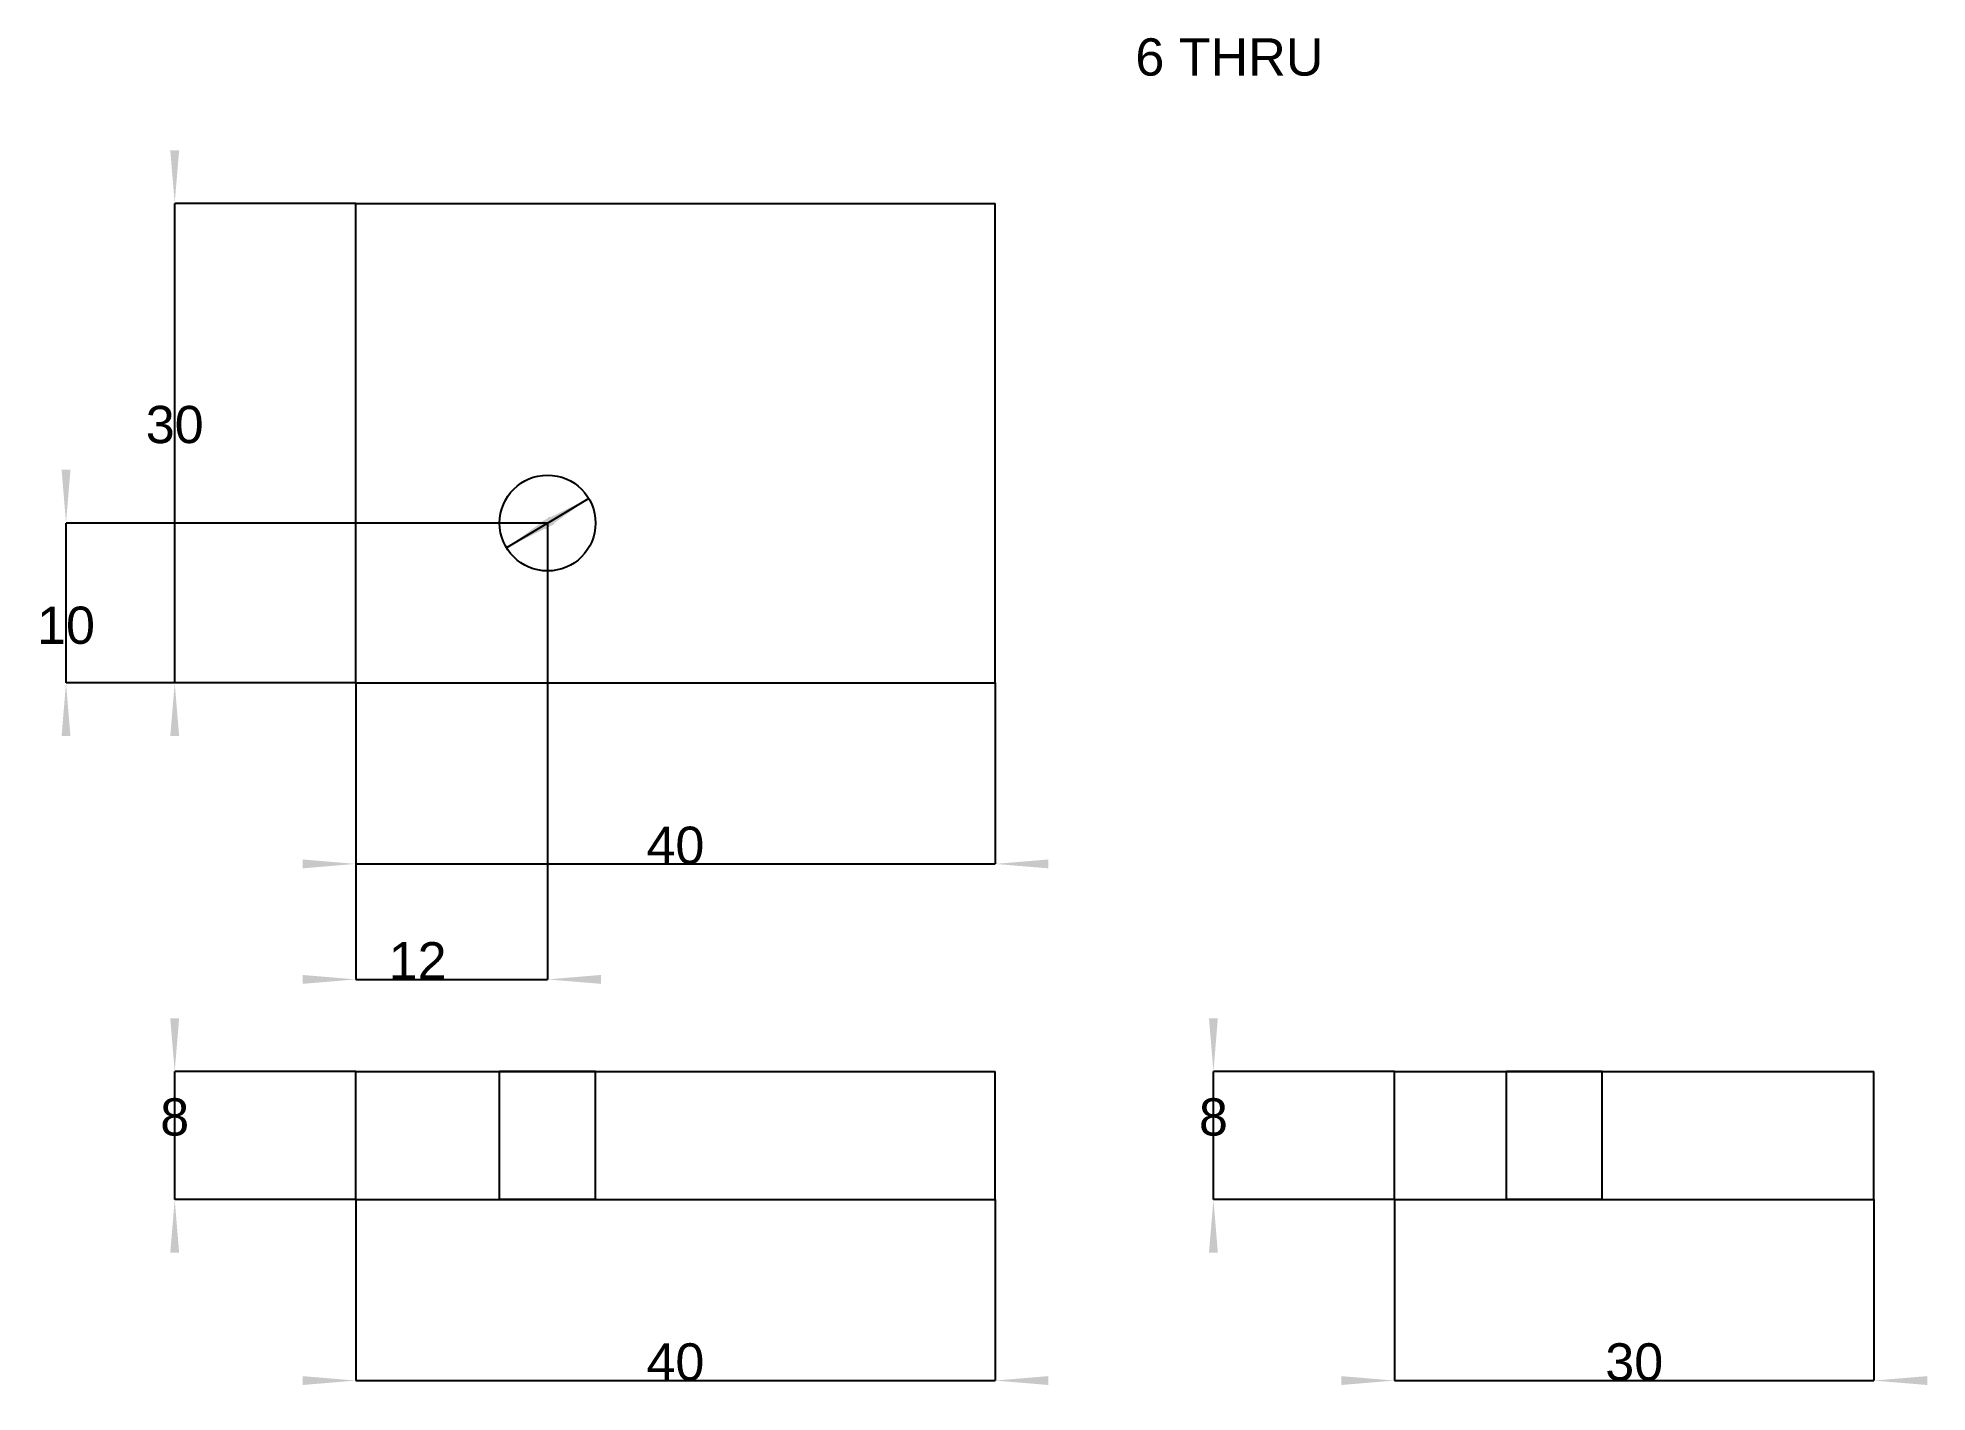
# Model space of a CAD drawing. Header units: millimetres. Extents: x 85 to 262, y 61 to 188.
import ezdxf
from ezdxf.enums import TextEntityAlignment as Align

# ---------------------------------------------------------------- set-up
doc = ezdxf.new("R2010")
doc.units = ezdxf.units.MM
doc.layers.get('0').update_dxf_attribs({"linetype": 'CONTINUOUS'})
for name, color, linetype in [('D', 7, 'CONTINUOUS'), ('D001', 7, 'CONTINUOUS'), ('D002', 7, 'CONTINUOUS'), ('D003', 7, 'CONTINUOUS'), ('D004', 7, 'CONTINUOUS'), ('D005', 7, 'CONTINUOUS'), ('D006', 7, 'CONTINUOUS'), ('D007', 7, 'CONTINUOUS'), ('D008', 7, 'CONTINUOUS'), ('Front', 7, 'CONTINUOUS'), ('Right', 7, 'CONTINUOUS'), ('Top', 7, 'CONTINUOUS')]:
    doc.layers.add(name, color=color, linetype=linetype)
doc.styles.get("Standard").update_dxf_attribs({"font": 'arial.ttf'})
doc.dimstyles.get("Standard").update_dxf_attribs({"dimscale": 0, "dimtxt": 2.5, "dimasz": 2.5, "dimexe": 1.25, "dimexo": 0.625, "dimtad": 1, "dimtxsty": 'STANDARD', "dimcen": 2.5, "dimazin": 3, "dimtfac": 1, "dimtmove": 0, "dimatfit": 3})

# ---------------------------------------------------------------- blocks, each defined once
blk = doc.blocks.new('*D')
at = {"color": 0}
for points in [[(110, 61.5833), (110, 62.4167), (115, 62)], [(180, 61.5833), (180, 62.4167), (175, 62)]]:
    blk.add_solid(points, dxfattribs=at)
at = {"layer": 'D'}
for p, q in [((115, 79), (115, 62)), ((175, 79), (175, 62)), ((115, 62), (175, 62))]:
    blk.add_line(p, q, dxfattribs=at)
blk.add_text('40', height=3.5, dxfattribs=at).set_placement((145, 62), align=Align.CENTER)
blk = doc.blocks.new('*D001')
at = {"color": 0}
for points in [[(97.5833, 96), (98.4167, 96), (98, 91)], [(97.5833, 74), (98.4167, 74), (98, 79)]]:
    blk.add_solid(points, dxfattribs=at)
at = {"layer": 'D001'}
for p, q in [((115, 91), (98, 91)), ((98, 79), (98, 91)), ((115, 79), (98, 79))]:
    blk.add_line(p, q, dxfattribs=at)
blk.add_text('8', height=3.5, dxfattribs=at).set_placement((98, 85), align=Align.CENTER)
blk = doc.blocks.new('*D002')
at = {"color": 0}
for points in [[(110, 110.083), (110, 110.917), (115, 110.5)], [(180, 110.083), (180, 110.917), (175, 110.5)]]:
    blk.add_solid(points, dxfattribs=at)
at = {"layer": 'D002'}
for p, q in [((115, 127.5), (115, 110.5)), ((175, 127.5), (175, 110.5)), ((115, 110.5), (175, 110.5))]:
    blk.add_line(p, q, dxfattribs=at)
blk.add_text('40', height=3.5, dxfattribs=at).set_placement((145, 110.5), align=Align.CENTER)
blk = doc.blocks.new('*D003')
at = {"color": 0}
for points in [[(97.5833, 177.5), (98.4167, 177.5), (98, 172.5)], [(97.5833, 122.5), (98.4167, 122.5), (98, 127.5)]]:
    blk.add_solid(points, dxfattribs=at)
at = {"layer": 'D003'}
for p, q in [((115, 172.5), (98, 172.5)), ((98, 127.5), (98, 172.5)), ((115, 127.5), (98, 127.5))]:
    blk.add_line(p, q, dxfattribs=at)
blk.add_text('30', height=3.5, dxfattribs=at).set_placement((98, 150), align=Align.CENTER)
blk = doc.blocks.new('*D004')
at = {"color": 0}
for points in [[(110, 99.2422), (110, 100.076), (115, 99.6589)], [(138, 99.2422), (138, 100.076), (133, 99.6589)]]:
    blk.add_solid(points, dxfattribs=at)
at = {"layer": 'D004'}
for p, q in [((133, 142.5), (133, 99.6589)), ((115, 127.5), (115, 99.6589)), ((115, 99.6589), (133, 99.6589))]:
    blk.add_line(p, q, dxfattribs=at)
blk.add_text('12', height=3.5, dxfattribs=at).set_placement((120.799, 99.6589), align=Align.CENTER)
blk = doc.blocks.new('*D005')
at = {"color": 0}
for points in [[(87.3824, 147.5), (88.2157, 147.5), (87.7991, 142.5)], [(87.3824, 122.5), (88.2157, 122.5), (87.7991, 127.5)]]:
    blk.add_solid(points, dxfattribs=at)
at = {"layer": 'D005'}
for p, q in [((133, 142.5), (87.7991, 142.5)), ((87.7991, 127.5), (87.7991, 142.5)), ((115, 127.5), (87.7991, 127.5))]:
    blk.add_line(p, q, dxfattribs=at)
blk.add_text('10', height=3.5, dxfattribs=at).set_placement((87.7991, 131.159), align=Align.CENTER)
blk = doc.blocks.new('*D006')
at = {"color": 0}
for points in [[(132.785, 141.886), (132.357, 142.6), (136.86, 144.813)], [(133.643, 142.4), (133.215, 143.114), (129.14, 140.187)]]:
    blk.add_solid(points, dxfattribs=at)
at = {"layer": 'D006'}
blk.add_line((136.86, 144.813), (129.14, 140.187), dxfattribs=at)
blk.add_text('6 THRU', height=3.5, dxfattribs=at).set_placement((197, 184.5), align=Align.CENTER)
blk = doc.blocks.new('*D007')
at = {"color": 0}
for points in [[(207.5, 61.5833), (207.5, 62.4167), (212.5, 62)], [(262.5, 61.5833), (262.5, 62.4167), (257.5, 62)]]:
    blk.add_solid(points, dxfattribs=at)
at = {"layer": 'D007'}
for p, q in [((212.5, 79), (212.5, 62)), ((257.5, 79), (257.5, 62)), ((212.5, 62), (257.5, 62))]:
    blk.add_line(p, q, dxfattribs=at)
blk.add_text('30', height=3.5, dxfattribs=at).set_placement((235, 62), align=Align.CENTER)
blk = doc.blocks.new('*D008')
at = {"color": 0}
for points in [[(195.083, 96), (195.917, 96), (195.5, 91)], [(195.083, 74), (195.917, 74), (195.5, 79)]]:
    blk.add_solid(points, dxfattribs=at)
at = {"layer": 'D008'}
for p, q in [((212.5, 91), (195.5, 91)), ((195.5, 79), (195.5, 91)), ((212.5, 79), (195.5, 79))]:
    blk.add_line(p, q, dxfattribs=at)
blk.add_text('8', height=3.5, dxfattribs=at).set_placement((195.5, 85), align=Align.CENTER)

msp = doc.modelspace()

# ---------------------------------------------------------------- linework, layer by layer
at = {"layer": 'Front'}
for p, q in [((115, 79), (115, 91)), ((115, 91), (175, 91)), ((115, 79), (115, 91)), ((115, 91), (175, 91)), ((128.5, 79), (128.5, 91)), ((137.5, 79), (137.5, 91)), ((175, 79), (175, 91)), ((175, 79), (175, 91)), ((115, 79), (175, 79)), ((115, 79), (175, 79))]:
    msp.add_line(p, q, dxfattribs=at)
for points in [[(137.5, 91), (137.387, 91), (137.054, 91), (136.518, 91), (135.806, 91), (134.952, 91), (134.001, 91), (133, 91), (131.999, 91), (131.048, 91), (130.194, 91), (129.482, 91), (128.946, 91), (128.613, 91), (128.5, 91)], [(128.5, 91), (128.613, 91), (128.946, 91), (129.482, 91), (130.194, 91), (131.048, 91), (131.999, 91), (133, 91), (134.001, 91), (134.952, 91), (135.806, 91), (136.518, 91), (137.054, 91), (137.387, 91), (137.5, 91)], [(137.5, 79), (137.387, 79), (137.054, 79), (136.518, 79), (135.806, 79), (134.952, 79), (134.001, 79), (133, 79), (131.999, 79), (131.048, 79), (130.194, 79), (129.482, 79), (128.946, 79), (128.613, 79), (128.5, 79)], [(128.5, 79), (128.613, 79), (128.946, 79), (129.482, 79), (130.194, 79), (131.048, 79), (131.999, 79), (133, 79), (134.001, 79), (134.952, 79), (135.806, 79), (136.518, 79), (137.054, 79), (137.387, 79), (137.5, 79)]]:
    msp.add_open_spline(points, degree=1, dxfattribs=at)
at = {"layer": 'Right'}
for p, q in [((212.5, 79), (212.5, 91)), ((212.5, 91), (257.5, 91)), ((212.5, 79), (212.5, 91)), ((212.5, 91), (257.5, 91)), ((223, 79), (223, 91)), ((232, 79), (232, 91)), ((257.5, 79), (257.5, 91)), ((257.5, 79), (257.5, 91)), ((212.5, 79), (257.5, 79)), ((212.5, 79), (257.5, 79))]:
    msp.add_line(p, q, dxfattribs=at)
for points in [[(232, 91), (231.887, 91), (231.554, 91), (231.018, 91), (230.306, 91), (229.452, 91), (228.501, 91), (227.5, 91), (226.499, 91), (225.548, 91), (224.694, 91), (223.982, 91), (223.446, 91), (223.113, 91), (223, 91)], [(227.5, 91), (228.004, 91), (228.501, 91), (228.986, 91), (229.452, 91), (229.894, 91), (230.306, 91), (230.682, 91), (231.018, 91), (231.31, 91), (231.554, 91), (231.747, 91), (231.887, 91), (231.972, 91), (232, 91)], [(232, 79), (231.887, 79), (231.554, 79), (231.018, 79), (230.306, 79), (229.452, 79), (228.501, 79), (227.5, 79), (226.499, 79), (225.548, 79), (224.694, 79), (223.982, 79), (223.446, 79), (223.113, 79), (223, 79)], [(227.5, 79), (228.004, 79), (228.501, 79), (228.986, 79), (229.452, 79), (229.894, 79), (230.306, 79), (230.682, 79), (231.018, 79), (231.31, 79), (231.554, 79), (231.747, 79), (231.887, 79), (231.972, 79), (232, 79)]]:
    msp.add_open_spline(points, degree=1, dxfattribs=at)
for points in [[(223, 91), (223.014, 91), (223.028, 91), (223.071, 91), (223.113, 91), (223.183, 91), (223.253, 91), (223.349, 91), (223.446, 91), (223.568, 91), (223.69, 91), (223.836, 91), (223.982, 91), (224.15, 91), (224.318, 91), (224.506, 91), (224.694, 91), (224.9, 91), (225.106, 91), (225.327, 91), (225.548, 91), (225.781, 91), (226.014, 91), (226.256, 91), (226.499, 91), (226.994, 91), (227.5, 91)], [(223, 79), (223.014, 79), (223.028, 79), (223.071, 79), (223.113, 79), (223.183, 79), (223.253, 79), (223.349, 79), (223.446, 79), (223.568, 79), (223.69, 79), (223.836, 79), (223.982, 79), (224.15, 79), (224.318, 79), (224.506, 79), (224.694, 79), (224.9, 79), (225.106, 79), (225.327, 79), (225.548, 79), (225.781, 79), (226.014, 79), (226.256, 79), (226.499, 79), (226.994, 79), (227.5, 79)]]:
    msp.add_open_spline(points, degree=2, knots=[4.712389, 4.712389, 4.712389, 4.8245887, 4.8245887, 4.9367885, 4.9367885, 5.0489882, 5.0489882, 5.1611879, 5.1611879, 5.2733877, 5.2733877, 5.3855874, 5.3855874, 5.4977871, 5.4977871, 5.6099869, 5.6099869, 5.7221866, 5.7221866, 5.8343864, 5.8343864, 5.9465861, 5.9465861, 6.0587858, 6.0587858, 6.2831853, 6.2831853, 6.2831853], dxfattribs=at)
at = {"layer": 'Top'}
for p, q in [((115, 127.5), (115, 172.5)), ((115, 172.5), (175, 172.5)), ((115, 127.5), (115, 172.5)), ((115, 172.5), (175, 172.5)), ((175, 127.5), (175, 172.5)), ((175, 127.5), (175, 172.5)), ((115, 127.5), (175, 127.5)), ((115, 127.5), (175, 127.5))]:
    msp.add_line(p, q, dxfattribs=at)
msp.add_circle((133, 142.5), 4.5, dxfattribs=at)
msp.add_circle((133, 142.5), 4.5, dxfattribs=at)

# ---------------------------------------------------------------- dimensions: what is measured, and where the dimension line sits
at = {"layer": 'D'}
dim = msp.add_linear_dim(base=(145, 62), p1=(115, 79), p2=(175, 79), text='40', dimstyle='STANDARD', dxfattribs=at)
dim.commit()
dim.dimension.update_dxf_attribs({"geometry": '*D', "text_midpoint": (145, 67)})
at = {"layer": 'D001'}
dim = msp.add_linear_dim(base=(98, 85), p1=(115, 79), p2=(115, 91), angle=90, text='8', dimstyle='STANDARD', dxfattribs=at)
dim.commit()
dim.dimension.update_dxf_attribs({"geometry": '*D001', "text_midpoint": (103, 85)})
at = {"layer": 'D002'}
dim = msp.add_linear_dim(base=(145, 110.5), p1=(115, 127.5), p2=(175, 127.5), text='40', dimstyle='STANDARD', dxfattribs=at)
dim.commit()
dim.dimension.update_dxf_attribs({"geometry": '*D002', "text_midpoint": (145, 115.5)})
at = {"layer": 'D003'}
dim = msp.add_linear_dim(base=(98, 150), p1=(115, 127.5), p2=(115, 172.5), angle=90, text='30', dimstyle='STANDARD', dxfattribs=at)
dim.commit()
dim.dimension.update_dxf_attribs({"geometry": '*D003', "text_midpoint": (103, 150)})
at = {"layer": 'D004'}
dim = msp.add_linear_dim(base=(120.799, 99.659), p1=(115, 127.5), p2=(133, 142.5), text='12', dimstyle='STANDARD', dxfattribs=at)
dim.commit()
dim.dimension.update_dxf_attribs({"geometry": '*D004', "text_midpoint": (124, 103.5)})
at = {"layer": 'D005'}
dim = msp.add_linear_dim(base=(87.799, 131.159), p1=(115, 127.5), p2=(133, 142.5), angle=90, text='10', dimstyle='STANDARD', dxfattribs=at)
dim.commit()
dim.dimension.update_dxf_attribs({"geometry": '*D005', "text_midpoint": (91, 135)})
at = {"layer": 'D006'}
dim = msp.add_diameter_dim_2p(p1=(136.86, 144.813), p2=(129.14, 140.187), text='6 THRU', dimstyle='STANDARD', dxfattribs=at)
dim.commit()
dim.dimension.update_dxf_attribs({"geometry": '*D006', "text_midpoint": (197, 184.5)})
at = {"layer": 'D007'}
dim = msp.add_linear_dim(base=(235, 62), p1=(212.5, 79), p2=(257.5, 79), text='30', dimstyle='STANDARD', dxfattribs=at)
dim.commit()
dim.dimension.update_dxf_attribs({"geometry": '*D007', "text_midpoint": (235, 67)})
at = {"layer": 'D008'}
dim = msp.add_linear_dim(base=(195.5, 85), p1=(212.5, 79), p2=(212.5, 91), angle=90, text='8', dimstyle='STANDARD', dxfattribs=at)
dim.commit()
dim.dimension.update_dxf_attribs({"geometry": '*D008', "text_midpoint": (200.5, 85)})

doc.saveas('drawing.dxf')
